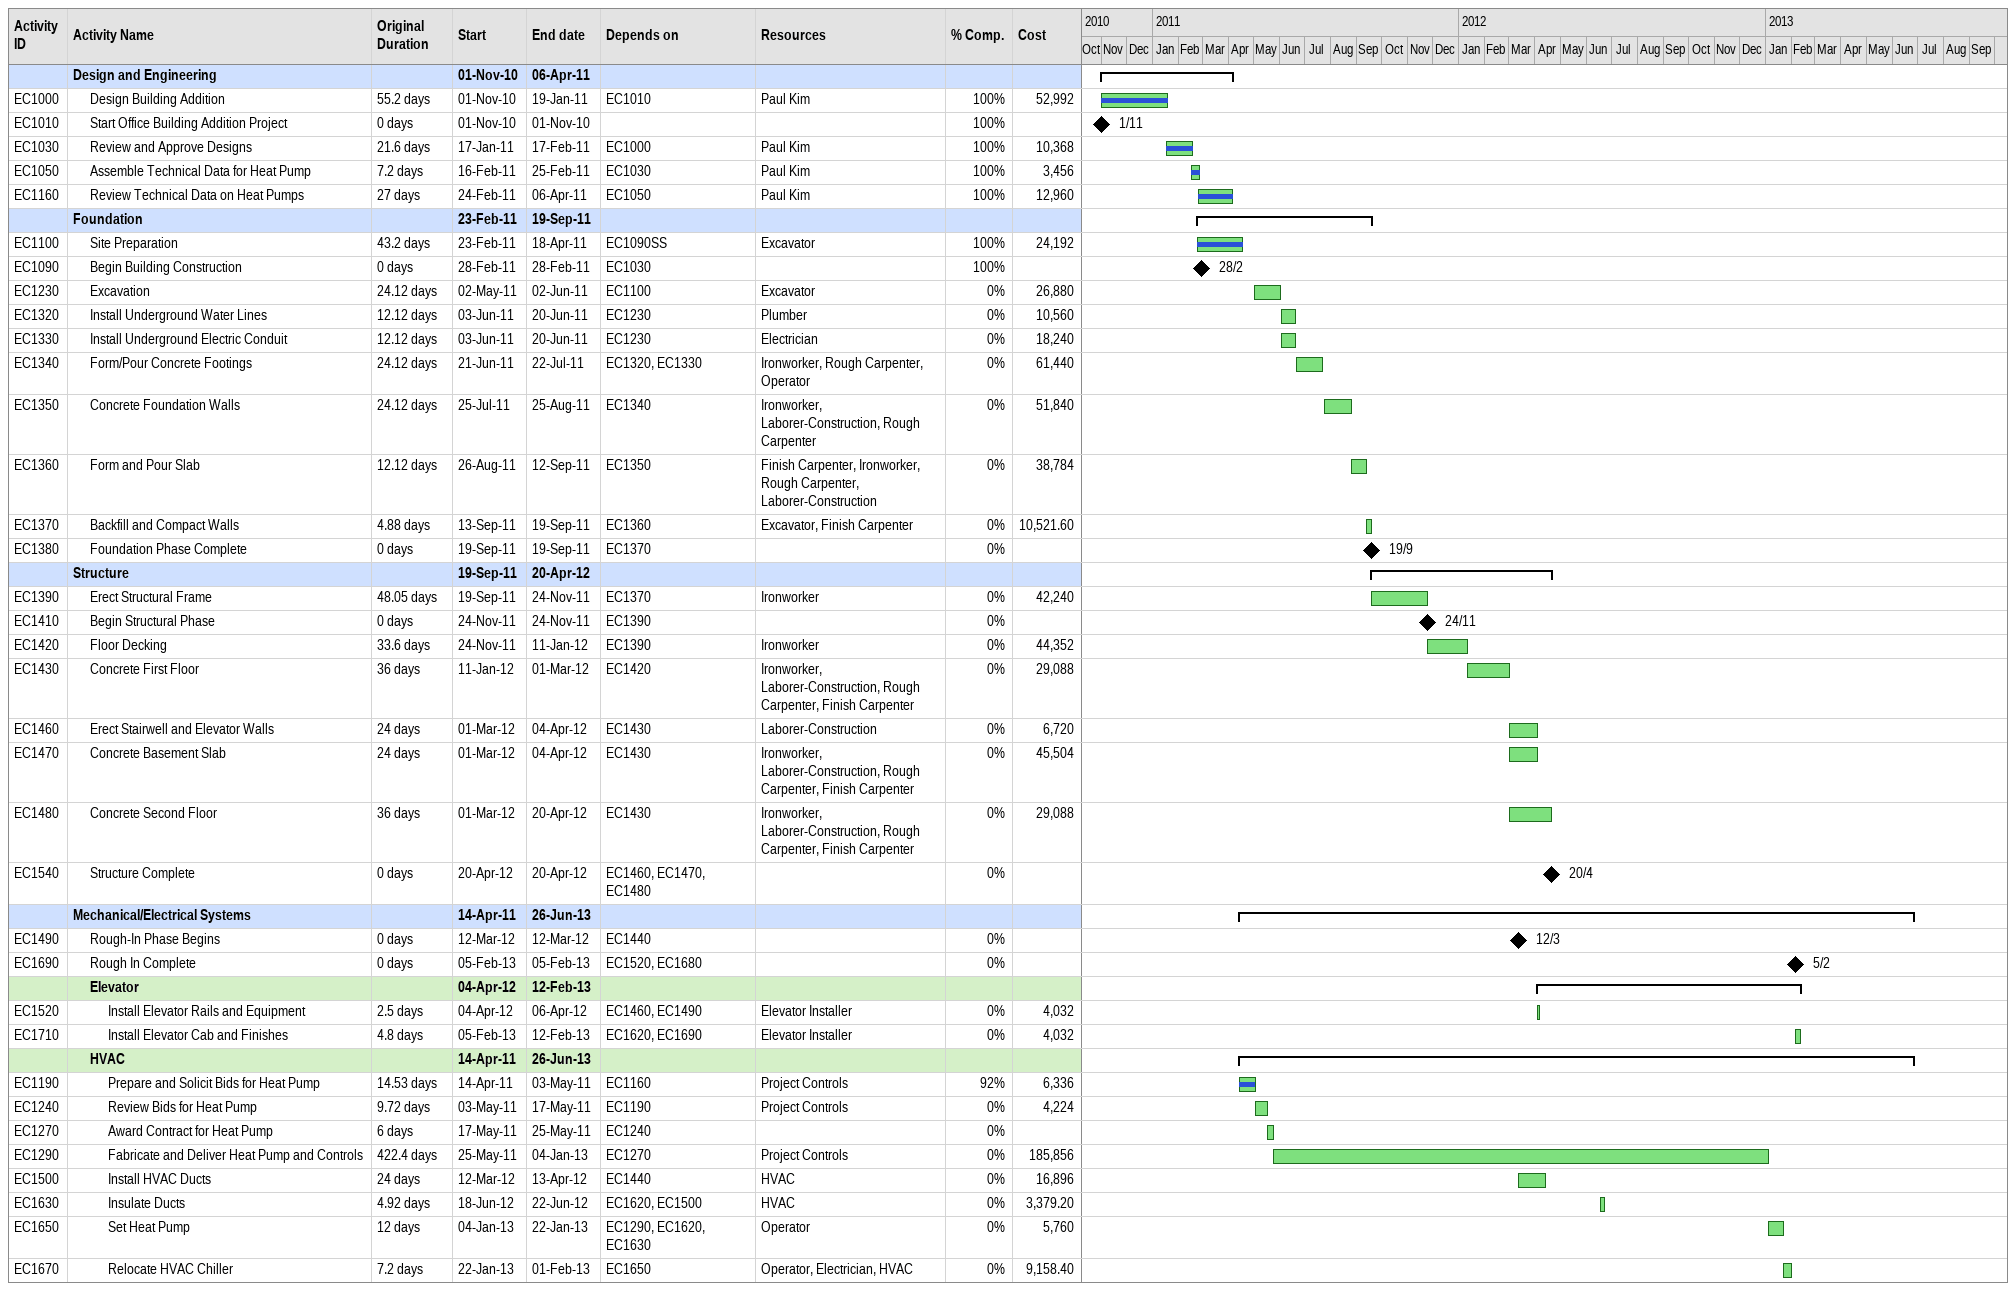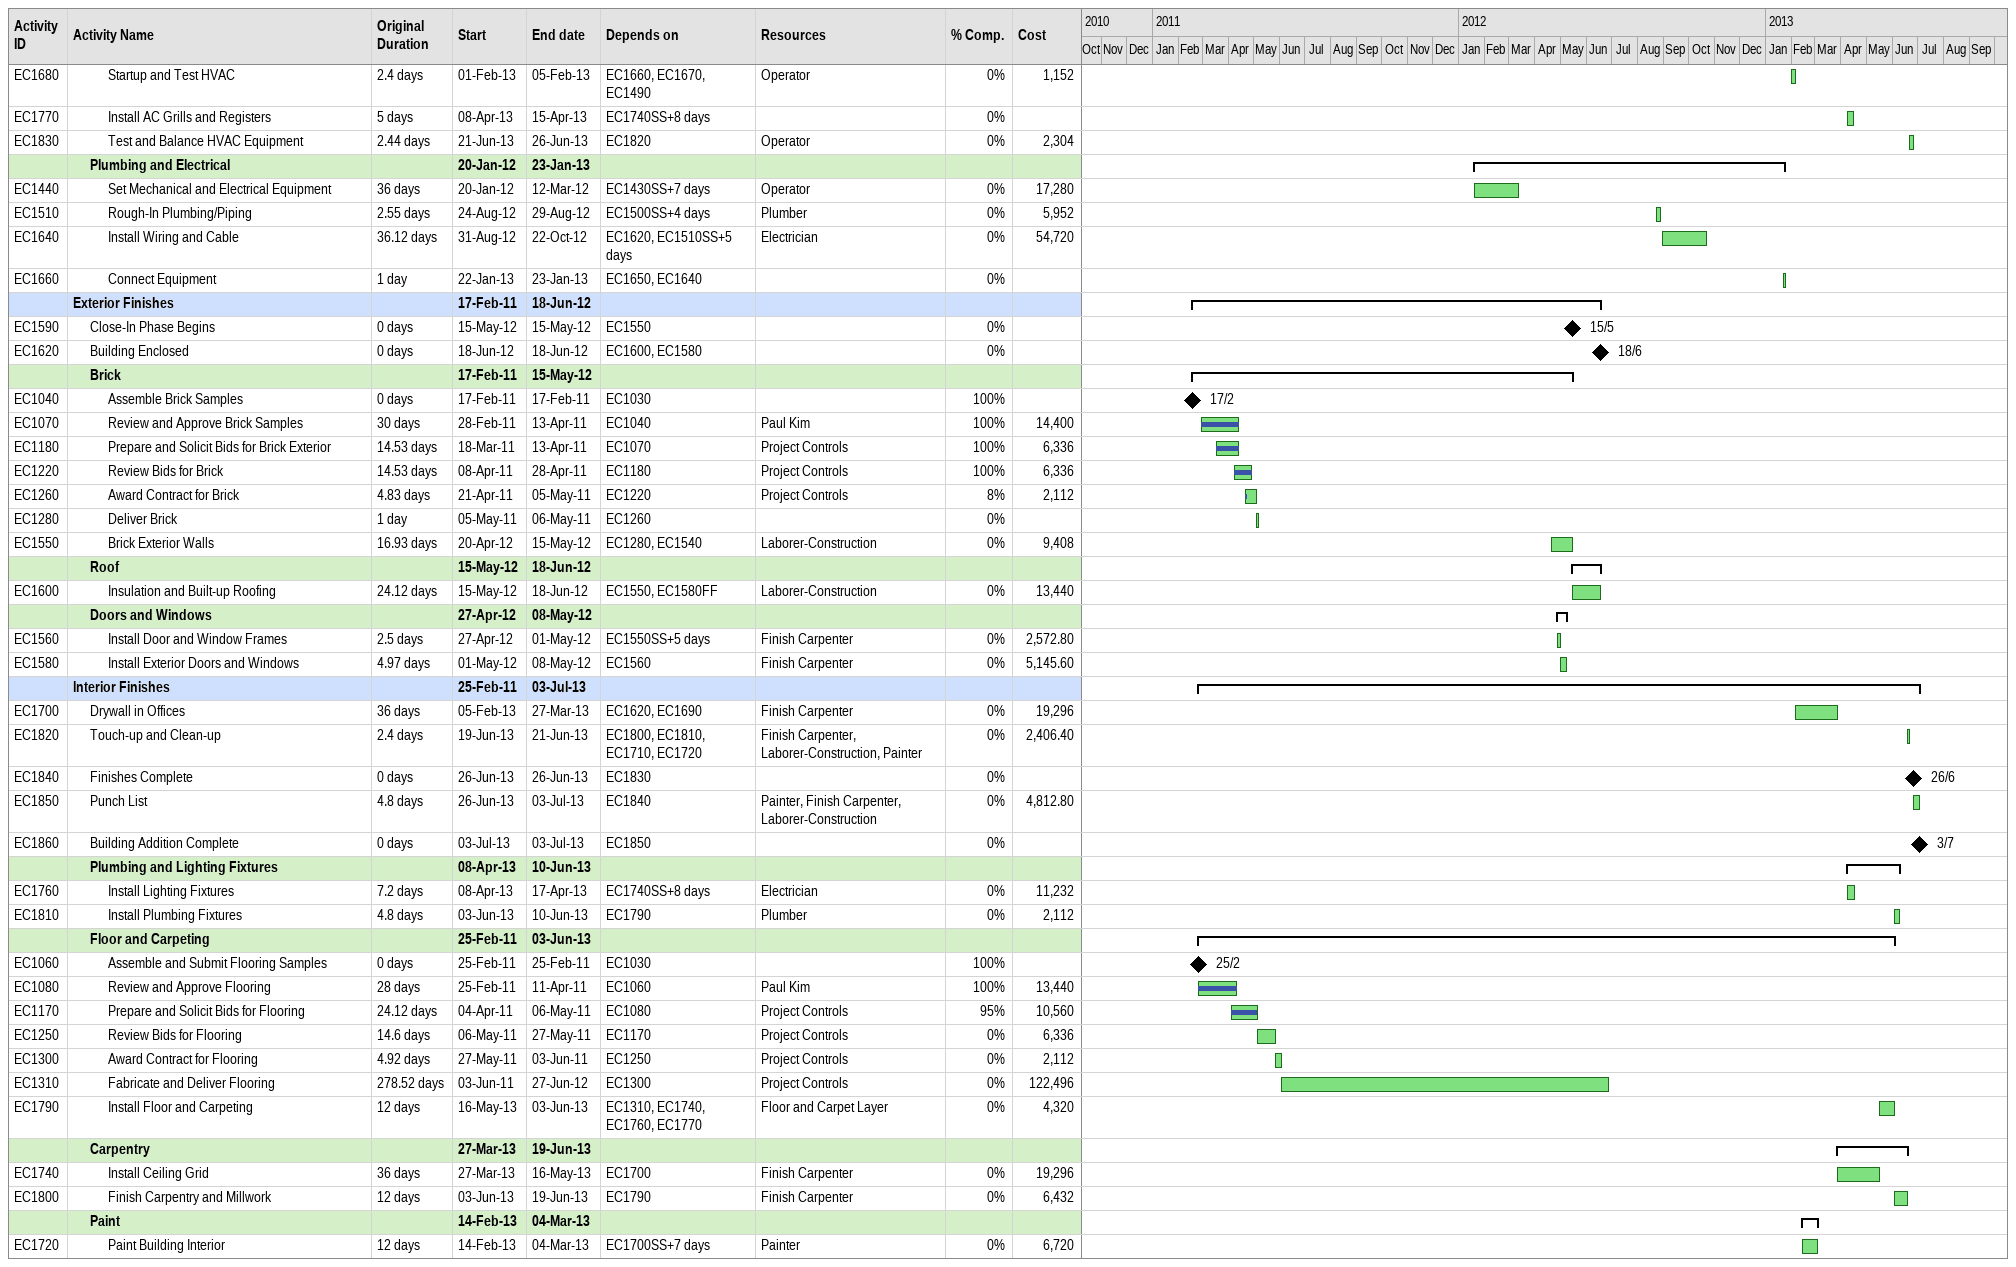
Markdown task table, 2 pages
| ID | Level | Task | Original duration | Start | Finish | Predecessors | Resources | % complete | Cost |
|---|---|---|---|---|---|---|---|---|---|
|  | 1 | **Design and Engineering** |  | 2010-11-01 | 2011-04-06 |  |  |  |  |
| EC1000 | 2 | Design Building Addition | 55.2d | 2010-11-01 | 2011-01-19 | EC1010 | Paul Kim | 100 | 52992 |
| EC1010 | 2 | Start Office Building Addition Project | 0d | 2010-11-01 | 2010-11-01 |  |  | 100 |  |
| EC1030 | 2 | Review and Approve Designs | 21.6d | 2011-01-17 | 2011-02-17 | EC1000 | Paul Kim | 100 | 10368 |
| EC1050 | 2 | Assemble Technical Data for Heat Pump | 7.2d | 2011-02-16 | 2011-02-25 | EC1030 | Paul Kim | 100 | 3456 |
| EC1160 | 2 | Review Technical Data on Heat Pumps | 27d | 2011-02-24 | 2011-04-06 | EC1050 | Paul Kim | 100 | 12960 |
|  | 1 | **Foundation** |  | 2011-02-23 | 2011-09-19 |  |  |  |  |
| EC1100 | 2 | Site Preparation | 43.2d | 2011-02-23 | 2011-04-18 | EC1090SS | Excavator | 100 | 24192 |
| EC1090 | 2 | Begin Building Construction | 0d | 2011-02-28 | 2011-02-28 | EC1030 |  | 100 |  |
| EC1230 | 2 | Excavation | 24.12d | 2011-05-02 | 2011-06-02 | EC1100 | Excavator | 0 | 26880 |
| EC1320 | 2 | Install Underground Water Lines | 12.12d | 2011-06-03 | 2011-06-20 | EC1230 | Plumber | 0 | 10560 |
| EC1330 | 2 | Install Underground Electric Conduit | 12.12d | 2011-06-03 | 2011-06-20 | EC1230 | Electrician | 0 | 18240 |
| EC1340 | 2 | Form/Pour Concrete Footings | 24.12d | 2011-06-21 | 2011-07-22 | EC1320, EC1330 | Ironworker, Rough Carpenter, Operator | 0 | 61440 |
| EC1350 | 2 | Concrete Foundation Walls | 24.12d | 2011-07-25 | 2011-08-25 | EC1340 | Ironworker, Laborer-Construction, Rough Carpenter | 0 | 51840 |
| EC1360 | 2 | Form and Pour Slab | 12.12d | 2011-08-26 | 2011-09-12 | EC1350 | Finish Carpenter, Ironworker, Rough Carpenter, Laborer-Construction | 0 | 38784 |
| EC1370 | 2 | Backfill and Compact Walls | 4.88d | 2011-09-13 | 2011-09-19 | EC1360 | Excavator, Finish Carpenter | 0 | 10521.60 |
| EC1380 | 2 | Foundation Phase Complete | 0d | 2011-09-19 | 2011-09-19 | EC1370 |  | 0 |  |
|  | 1 | **Structure** |  | 2011-09-19 | 2012-04-20 |  |  |  |  |
| EC1390 | 2 | Erect Structural Frame | 48.05d | 2011-09-19 | 2011-11-24 | EC1370 | Ironworker | 0 | 42240 |
| EC1410 | 2 | Begin Structural Phase | 0d | 2011-11-24 | 2011-11-24 | EC1390 |  | 0 |  |
| EC1420 | 2 | Floor Decking | 33.6d | 2011-11-24 | 2012-01-11 | EC1390 | Ironworker | 0 | 44352 |
| EC1430 | 2 | Concrete First Floor | 36d | 2012-01-11 | 2012-03-01 | EC1420 | Ironworker, Laborer-Construction, Rough Carpenter, Finish Carpenter | 0 | 29088 |
| EC1460 | 2 | Erect Stairwell and Elevator Walls | 24d | 2012-03-01 | 2012-04-04 | EC1430 | Laborer-Construction | 0 | 6720 |
| EC1470 | 2 | Concrete Basement Slab | 24d | 2012-03-01 | 2012-04-04 | EC1430 | Ironworker, Laborer-Construction, Rough Carpenter, Finish Carpenter | 0 | 45504 |
| EC1480 | 2 | Concrete Second Floor | 36d | 2012-03-01 | 2012-04-20 | EC1430 | Ironworker, Laborer-Construction, Rough Carpenter, Finish Carpenter | 0 | 29088 |
| EC1540 | 2 | Structure Complete | 0d | 2012-04-20 | 2012-04-20 | EC1460, EC1470, EC1480 |  | 0 |  |
|  | 1 | **Mechanical/Electrical Systems** |  | 2011-04-14 | 2013-06-26 |  |  |  |  |
| EC1490 | 2 | Rough-In Phase Begins | 0d | 2012-03-12 | 2012-03-12 | EC1440 |  | 0 |  |
| EC1690 | 2 | Rough In Complete | 0d | 2013-02-05 | 2013-02-05 | EC1520, EC1680 |  | 0 |  |
|  | 2 | **Elevator** |  | 2012-04-04 | 2013-02-12 |  |  |  |  |
| EC1520 | 3 | Install Elevator Rails and Equipment | 2.5d | 2012-04-04 | 2012-04-06 | EC1460, EC1490 | Elevator Installer | 0 | 4032 |
| EC1710 | 3 | Install Elevator Cab and Finishes | 4.8d | 2013-02-05 | 2013-02-12 | EC1620, EC1690 | Elevator Installer | 0 | 4032 |
|  | 2 | **HVAC** |  | 2011-04-14 | 2013-06-26 |  |  |  |  |
| EC1190 | 3 | Prepare and Solicit Bids for Heat Pump | 14.53d | 2011-04-14 | 2011-05-03 | EC1160 | Project Controls | 92 | 6336 |
| EC1240 | 3 | Review Bids for Heat Pump | 9.72d | 2011-05-03 | 2011-05-17 | EC1190 | Project Controls | 0 | 4224 |
| EC1270 | 3 | Award Contract for Heat Pump | 6d | 2011-05-17 | 2011-05-25 | EC1240 |  | 0 |  |
| EC1290 | 3 | Fabricate and Deliver Heat Pump and Controls | 422.4d | 2011-05-25 | 2013-01-04 | EC1270 | Project Controls | 0 | 185856 |
| EC1500 | 3 | Install HVAC Ducts | 24d | 2012-03-12 | 2012-04-13 | EC1440 | HVAC | 0 | 16896 |
| EC1630 | 3 | Insulate Ducts | 4.92d | 2012-06-18 | 2012-06-22 | EC1620, EC1500 | HVAC | 0 | 3379.20 |
| EC1650 | 3 | Set Heat Pump | 12d | 2013-01-04 | 2013-01-22 | EC1290, EC1620, EC1630 | Operator | 0 | 5760 |
| EC1670 | 3 | Relocate HVAC Chiller | 7.2d | 2013-01-22 | 2013-02-01 | EC1650 | Operator, Electrician, HVAC | 0 | 9158.40 |
| EC1680 | 3 | Startup and Test HVAC | 2.4d | 2013-02-01 | 2013-02-05 | EC1660, EC1670, EC1490 | Operator | 0 | 1152 |
| EC1770 | 3 | Install AC Grills and Registers | 5d | 2013-04-08 | 2013-04-15 | EC1740SS+8d |  | 0 |  |
| EC1830 | 3 | Test and Balance HVAC Equipment | 2.44d | 2013-06-21 | 2013-06-26 | EC1820 | Operator | 0 | 2304 |
|  | 2 | **Plumbing and Electrical** |  | 2012-01-20 | 2013-01-23 |  |  |  |  |
| EC1440 | 3 | Set Mechanical and Electrical Equipment | 36d | 2012-01-20 | 2012-03-12 | EC1430SS+7d | Operator | 0 | 17280 |
| EC1510 | 3 | Rough-In Plumbing/Piping | 2.55d | 2012-08-24 | 2012-08-29 | EC1500SS+4d | Plumber | 0 | 5952 |
| EC1640 | 3 | Install Wiring and Cable | 36.12d | 2012-08-31 | 2012-10-22 | EC1620, EC1510SS+5d | Electrician | 0 | 54720 |
| EC1660 | 3 | Connect Equipment | 1d | 2013-01-22 | 2013-01-23 | EC1650, EC1640 |  | 0 |  |
|  | 1 | **Exterior Finishes** |  | 2011-02-17 | 2012-06-18 |  |  |  |  |
| EC1590 | 2 | Close-In Phase Begins | 0d | 2012-05-15 | 2012-05-15 | EC1550 |  | 0 |  |
| EC1620 | 2 | Building Enclosed | 0d | 2012-06-18 | 2012-06-18 | EC1600, EC1580 |  | 0 |  |
|  | 2 | **Brick** |  | 2011-02-17 | 2012-05-15 |  |  |  |  |
| EC1040 | 3 | Assemble Brick Samples | 0d | 2011-02-17 | 2011-02-17 | EC1030 |  | 100 |  |
| EC1070 | 3 | Review and Approve Brick Samples | 30d | 2011-02-28 | 2011-04-13 | EC1040 | Paul Kim | 100 | 14400 |
| EC1180 | 3 | Prepare and Solicit Bids for Brick Exterior | 14.53d | 2011-03-18 | 2011-04-13 | EC1070 | Project Controls | 100 | 6336 |
| EC1220 | 3 | Review Bids for Brick | 14.53d | 2011-04-08 | 2011-04-28 | EC1180 | Project Controls | 100 | 6336 |
| EC1260 | 3 | Award Contract for Brick | 4.83d | 2011-04-21 | 2011-05-05 | EC1220 | Project Controls | 8 | 2112 |
| EC1280 | 3 | Deliver Brick | 1d | 2011-05-05 | 2011-05-06 | EC1260 |  | 0 |  |
| EC1550 | 3 | Brick Exterior Walls | 16.93d | 2012-04-20 | 2012-05-15 | EC1280, EC1540 | Laborer-Construction | 0 | 9408 |
|  | 2 | **Roof** |  | 2012-05-15 | 2012-06-18 |  |  |  |  |
| EC1600 | 3 | Insulation and Built-up Roofing | 24.12d | 2012-05-15 | 2012-06-18 | EC1550, EC1580FF | Laborer-Construction | 0 | 13440 |
|  | 2 | **Doors and Windows** |  | 2012-04-27 | 2012-05-08 |  |  |  |  |
| EC1560 | 3 | Install Door and Window Frames | 2.5d | 2012-04-27 | 2012-05-01 | EC1550SS+5d | Finish Carpenter | 0 | 2572.80 |
| EC1580 | 3 | Install Exterior Doors and Windows | 4.97d | 2012-05-01 | 2012-05-08 | EC1560 | Finish Carpenter | 0 | 5145.60 |
|  | 1 | **Interior Finishes** |  | 2011-02-25 | 2013-07-03 |  |  |  |  |
| EC1700 | 2 | Drywall in Offices | 36d | 2013-02-05 | 2013-03-27 | EC1620, EC1690 | Finish Carpenter | 0 | 19296 |
| EC1820 | 2 | Touch-up and Clean-up | 2.4d | 2013-06-19 | 2013-06-21 | EC1800, EC1810, EC1710, EC1720 | Finish Carpenter, Laborer-Construction, Painter | 0 | 2406.40 |
| EC1840 | 2 | Finishes Complete | 0d | 2013-06-26 | 2013-06-26 | EC1830 |  | 0 |  |
| EC1850 | 2 | Punch List | 4.8d | 2013-06-26 | 2013-07-03 | EC1840 | Painter, Finish Carpenter, Laborer-Construction | 0 | 4812.80 |
| EC1860 | 2 | Building Addition Complete | 0d | 2013-07-03 | 2013-07-03 | EC1850 |  | 0 |  |
|  | 2 | **Plumbing and Lighting Fixtures** |  | 2013-04-08 | 2013-06-10 |  |  |  |  |
| EC1760 | 3 | Install Lighting Fixtures | 7.2d | 2013-04-08 | 2013-04-17 | EC1740SS+8d | Electrician | 0 | 11232 |
| EC1810 | 3 | Install Plumbing Fixtures | 4.8d | 2013-06-03 | 2013-06-10 | EC1790 | Plumber | 0 | 2112 |
|  | 2 | **Floor and Carpeting** |  | 2011-02-25 | 2013-06-03 |  |  |  |  |
| EC1060 | 3 | Assemble and Submit Flooring Samples | 0d | 2011-02-25 | 2011-02-25 | EC1030 |  | 100 |  |
| EC1080 | 3 | Review and Approve Flooring | 28d | 2011-02-25 | 2011-04-11 | EC1060 | Paul Kim | 100 | 13440 |
| EC1170 | 3 | Prepare and Solicit Bids for Flooring | 24.12d | 2011-04-04 | 2011-05-06 | EC1080 | Project Controls | 95 | 10560 |
| EC1250 | 3 | Review Bids for Flooring | 14.6d | 2011-05-06 | 2011-05-27 | EC1170 | Project Controls | 0 | 6336 |
| EC1300 | 3 | Award Contract for Flooring | 4.92d | 2011-05-27 | 2011-06-03 | EC1250 | Project Controls | 0 | 2112 |
| EC1310 | 3 | Fabricate and Deliver Flooring | 278.52d | 2011-06-03 | 2012-06-27 | EC1300 | Project Controls | 0 | 122496 |
| EC1790 | 3 | Install Floor and Carpeting | 12d | 2013-05-16 | 2013-06-03 | EC1310, EC1740, EC1760, EC1770 | Floor and Carpet Layer | 0 | 4320 |
|  | 2 | **Carpentry** |  | 2013-03-27 | 2013-06-19 |  |  |  |  |
| EC1740 | 3 | Install Ceiling Grid | 36d | 2013-03-27 | 2013-05-16 | EC1700 | Finish Carpenter | 0 | 19296 |
| EC1800 | 3 | Finish Carpentry and Millwork | 12d | 2013-06-03 | 2013-06-19 | EC1790 | Finish Carpenter | 0 | 6432 |
|  | 2 | **Paint** |  | 2013-02-14 | 2013-03-04 |  |  |  |  |
| EC1720 | 3 | Paint Building Interior | 12d | 2013-02-14 | 2013-03-04 | EC1700SS+7d | Painter | 0 | 6720 |
